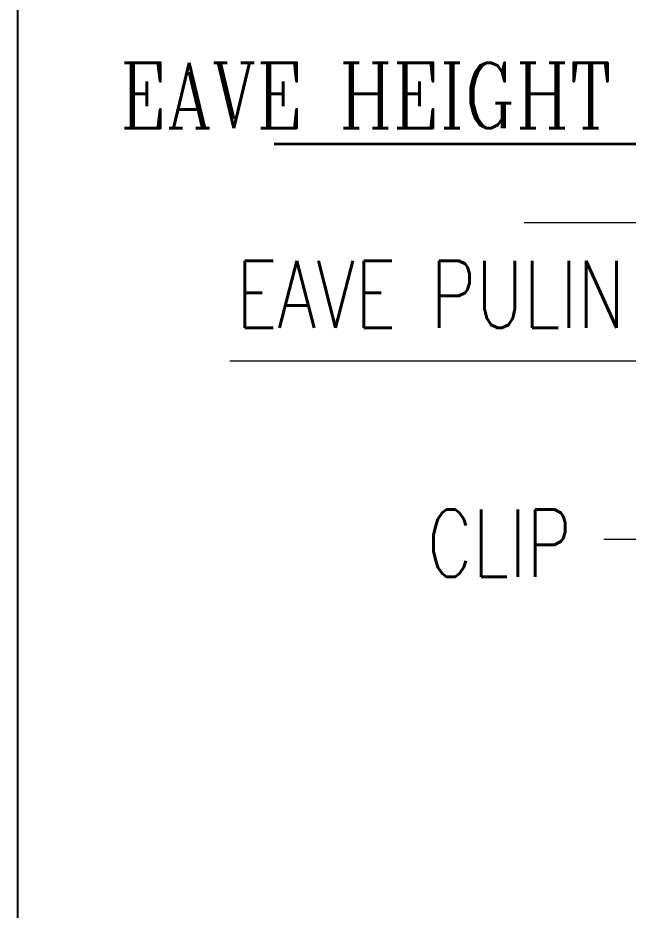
# Model space of a CAD drawing. Header units: millimetres. Extents: x 591978 to 1200763, y 19941 to 205918.
# Drawn here: x 736167 to 743091, y 132136 to 142262 of the extents above; entities that cross this region are included whole.
import ezdxf
from ezdxf.lldxf.tags import DXFTag

# ---------------------------------------------------------------- set-up
doc = ezdxf.new("R2010")
doc.units = ezdxf.units.MM
doc.header["$LTSCALE"] = 790
doc.header["$MEASUREMENT"] = 0
doc.layers.add('DIM', color=2, linetype='Continuous')
doc.layers.add('text', color=6, linetype='Continuous')
doc.layers.add('WEB', color=1, linetype='Continuous', lineweight=15)
doc.styles.add('ROMANC', font='ROMANC.shx', dxfattribs={"width": 0.8})
doc.styles.add('ROMANS', font='romans.shx')
tags = doc.linetypes.add('DASHED2', pattern=[0.375, 0.25, -0.125]).pattern_tags.tags
tags[6:7] = [DXFTag(74, 4), DXFTag(75, 0), DXFTag(340, '0'), DXFTag(46, 1.0), DXFTag(50, 0.0), DXFTag(44, 0.0), DXFTag(45, 0.0)]
tags[4:5] = [DXFTag(74, 4), DXFTag(75, 0), DXFTag(340, '0'), DXFTag(46, 1.0), DXFTag(50, 0.0), DXFTag(44, 0.0), DXFTag(45, 0.0)]
doc.dimstyles.new('DIM-100', dxfattribs={"dimscale": 100, "dimtxt": 2, "dimasz": 1, "dimexe": 1, "dimexo": 1.5, "dimgap": 1, "dimtad": 1, "dimdec": 0, "dimzin": 0, "dimdsep": 46, "dimtxsty": 'ROMANS', "dimcen": 0.09, "dimdle": 1, "dimclrd": 3, "dimclre": 3, "dimclrt": 2, "dimadec": 0, "dimazin": 0, "dimtfac": 0.09, "dimtdec": 0, "dimtix": 1, "dimtmove": 2, "dimatfit": 3, "dimfxl": 1, "dimtolj": 1, "dimtzin": 0, "dimlwd": 9, "dimlwe": 9, "dimarcsym": 0})

msp = doc.modelspace()

# ---------------------------------------------------------------- linework, layer by layer
msp.add_lwpolyline([(768827, 124425.5), (736166.8, 124425.5), (736166.8, 151692.7), (768827, 151692.7)], close=True)
at = {"const_width": 31.6}
msp.add_lwpolyline([(739071.3, 140830.1), (744347.9, 140830.1), (743918, 139934.3), (743918, 141498.1)], dxfattribs=at)
at = {"layer": 'WEB', "color": 4, "linetype": 'DASHED2', "lineweight": 13}
msp.add_line((744042.1, 139934.3), (741912.1, 139934.3), dxfattribs=at)

# ---------------------------------------------------------------- texts
at = {"layer": 'text', "color": 1, "style": 'ROMANC', "width": 0.8}
msp.add_text('EAVE HEIGHT', height=739.856, dxfattribs=at).set_placement((737324.9, 141012.2))
at = {"layer": 'text', "color": 7, "style": 'ROMANS', "width": 0.75}
for s, p in [('EAVE PULIN', (738645.1, 138744)), ('CLIP', (740808.9, 135919.2))]:
    msp.add_text(s, height=762.25, dxfattribs=at).set_placement(p)

# ---------------------------------------------------------------- leaders
at = {"layer": 'DIM', "color": 4}
for points in [[(744591.1, 139980.2), (743695.8, 138365), (738571.3, 138365)], [(744663.3, 137337.8), (743551.6, 136343.3), (742816.3, 136343.3)]]:
    msp.add_leader(points, dimstyle='DIM-100', override={"dimgap": 1, "dimtad": 0}, dxfattribs=at)

doc.saveas('drawing.dxf')
